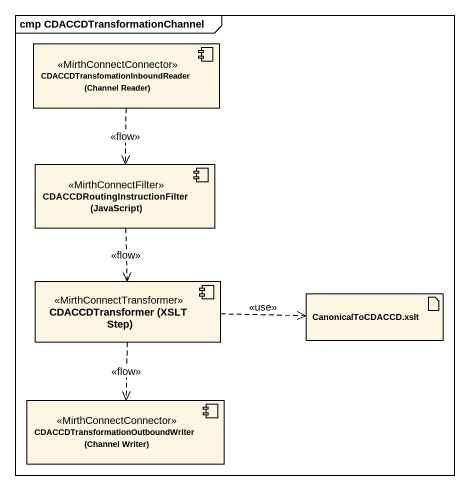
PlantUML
@startuml
mainframe cmp CDACCDTransformationChannel
component "CDACCDTransfomationInboundReader (Channel Reader)" as CDACCDTransfomationInboundRe <<MirthConnectConnector>>
component "CDACCDRoutingInstructionFilter (JavaScript)" as CDACCDRoutingInstructionFilt <<MirthConnectFilter>>
component "CDACCDTransformer (XSLT Step)" as CDACCDTransformer_XSLT_Step <<MirthConnectTransformer>>
artifact "CanonicalToCDACCD.xslt" as CanonicalToCDACCD_xslt
component "CDACCDTransformationOutboundWriter (Channel Writer)" as CDACCDTransformationOutbound <<MirthConnectConnector>>
CDACCDTransfomationInboundRe ..> CDACCDRoutingInstructionFilt : <<flow>>
CDACCDRoutingInstructionFilt ..> CDACCDTransformer_XSLT_Step : <<flow>>
CDACCDTransformer_XSLT_Step .right.> CanonicalToCDACCD_xslt : <<use>>
CDACCDTransformer_XSLT_Step ..> CDACCDTransformationOutbound : <<flow>>
@enduml
